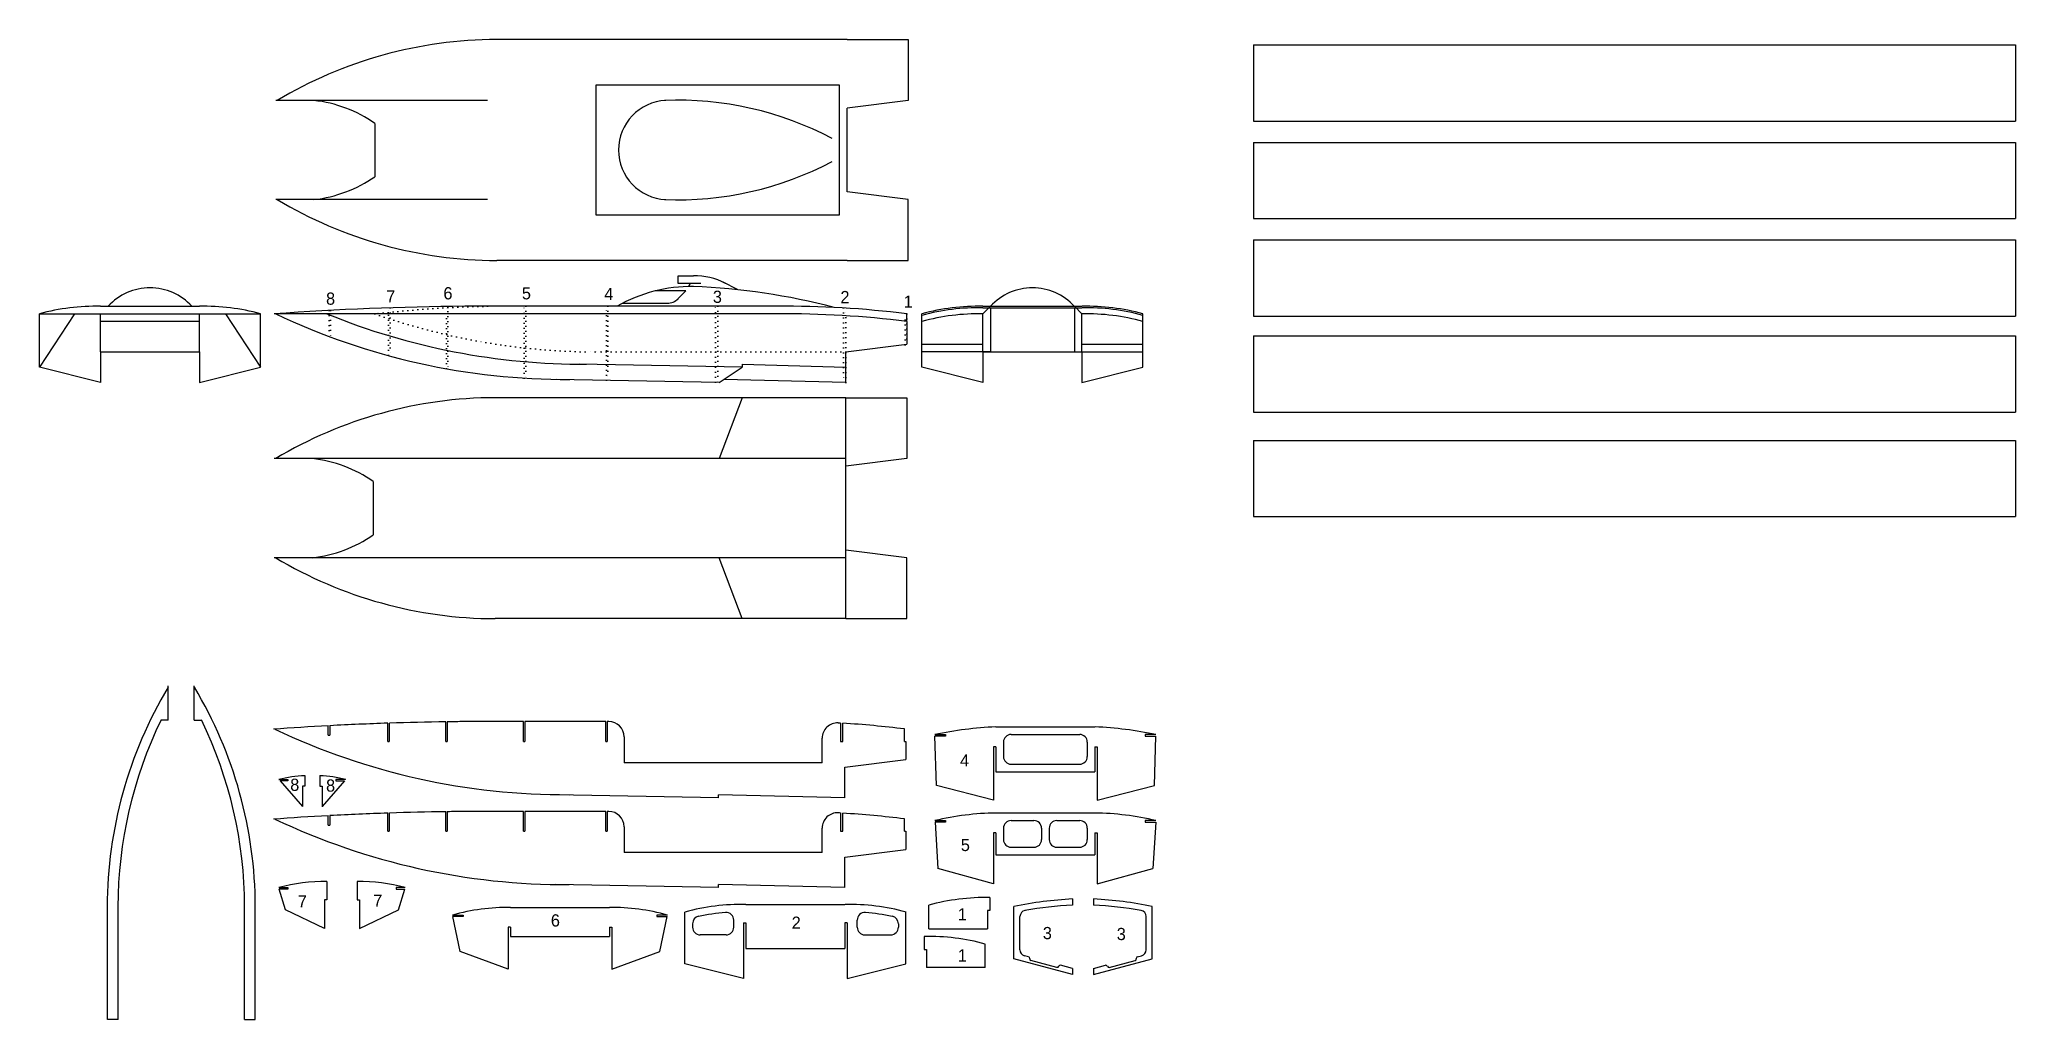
# Model space of a CAD drawing. Extents: x -149 to 1148, y -113 to 530.
import ezdxf

# ---------------------------------------------------------------- set-up
doc = ezdxf.new("R2010")
doc.units = 0
doc.linetypes.add('DOT2', pattern=[3.175, 0, -3.175])
doc.layers.get('0').update_dxf_attribs({"linetype": 'CONTINUOUS'})
doc.layers.add('BINNENIN', color=1, linetype='DOT2')
doc.layers.add('SPANTEN', color=4, linetype='DOT2')

msp = doc.modelspace()

# ---------------------------------------------------------------- linework, layer by layer
for p, q in [((381, 530), (151, 530)), ((381, 530), (421, 530)), ((421, 530), (421, 490)), ((647.5, 526.5), (1147.5, 526.5)), ((647.5, 526.5), (647.5, 476.5)), ((1147.5, 526.5), (1147.5, 476.5)), ((376, 500), (216, 500)), ((216, 500), (216, 415)), ((376, 415), (376, 500)), ((145, 490), (6, 490)), ((421, 490), (381, 485)), ((381, 430), (381, 485)), ((71, 475), (71, 440)), ((647.5, 476.5), (1147.5, 476.5)), ((647.5, 462.5), (647.5, 412.5)), ((647.5, 462.5), (1147.5, 462.5)), ((1147.5, 462.5), (1147.5, 412.5)), ((421, 425), (381, 430)), ((145, 425), (6, 425)), ((216, 415), (376, 415)), ((421, 385), (421, 425)), ((647.5, 412.5), (1147.5, 412.5)), ((647.5, 398.5), (647.5, 348.5)), ((647.5, 398.5), (1147.5, 398.5)), ((1147.5, 398.5), (1147.5, 348.5)), ((381, 385), (151, 385)), ((381, 385), (421, 385)), ((267, 365), (255, 365)), ((275, 365), (267, 365)), ((269.9, 359.9), (275, 365)), ((270, 370), (270, 375)), ((270, 375), (280, 375)), ((285, 370), (270, 370)), ((277, 368), (278, 370)), ((309, 366), (299.5, 370.8)), ((-109, 355), (-44, 355)), ((-104, 355), (-49, 355)), ((335, 355), (130, 355)), ((233.7, 357), (262.9, 357)), ((470, 355), (535, 355)), ((470, 350), (475, 355)), ((470, 354), (535, 354)), ((475, 355), (530, 355)), ((475, 354), (475, 325)), ((535, 350), (530, 355)), ((530, 354), (530, 325)), ((-149, 345), (-149, 350)), ((-149, 350), (-4, 350)), ((-126, 350), (-149, 315)), ((-149, 315), (-149, 345)), ((-109, 325), (-109, 350)), ((-44, 345), (-109, 345)), ((-44, 325), (-44, 350)), ((-27, 350), (-4, 315)), ((-4, 345), (-4, 350)), ((-4, 315), (-4, 345)), ((335, 350), (5, 350)), ((420, 345), (420, 350)), ((420, 345), (420, 330)), ((430, 345), (430, 350)), ((430, 315), (430, 345)), ((470, 325), (470, 350)), ((535, 325), (535, 350)), ((575, 345), (575, 350)), ((575, 315), (575, 345)), ((647.5, 348.5), (1147.5, 348.5)), ((-109, 325), (-109, 305)), ((-109, 325), (-44, 325)), ((-44, 325), (-44, 305)), ((380, 325), (420, 330)), ((380, 305), (380, 325)), ((430, 330), (470, 330)), ((475, 325), (430, 325)), ((470, 325), (535, 325)), ((470, 325), (470, 305)), ((530, 325), (575, 325)), ((535, 330), (575, 330)), ((535, 325), (535, 305)), ((647.5, 335.5), (1147.5, 335.5)), ((647.5, 335.5), (647.5, 285.5)), ((1147.5, 335.5), (1147.5, 285.5)), ((-109, 305), (-149, 315)), ((-44, 305), (-4, 315)), ((312, 315), (205, 317)), ((297, 305), (312, 315)), ((312, 317), (312, 315)), ((312, 317), (380, 315)), ((470, 305), (430, 315)), ((535, 305), (575, 315)), ((297, 305), (190, 307)), ((380, 305), (299.9, 306.9)), ((380, 295), (150, 295)), ((312, 295), (297, 255)), ((380, 295), (420, 295)), ((380, 260), (380, 295)), ((420, 295), (420, 255)), ((647.5, 285.5), (1147.5, 285.5)), ((380, 185), (380, 260)), ((647.5, 267), (1147.5, 267)), ((647.5, 267), (647.5, 217)), ((1147.5, 267), (1147.5, 217)), ((380, 255), (5, 255)), ((420, 255), (380, 250)), ((70, 240), (70, 205)), ((647.5, 217), (1147.5, 217)), ((420, 190), (380, 195)), ((380, 190), (5, 190)), ((312, 150), (297, 190)), ((380, 150), (380, 185)), ((420, 150), (420, 190)), ((380, 150), (150, 150)), ((380, 150), (420, 150)), ((-64.5, 83.5), (-64.5, 106)), ((-47.5, 83.5), (-47.5, 106)), ((-64.5, 83.5), (-69.1, 83.5)), ((-47.5, 83.5), (-42.9, 83.5)), ((40.5, 73.5), (40.5, 79.8)), ((41.5, 79.8), (41.5, 73.5)), ((79.5, 69.5), (79.5, 81.5)), ((80.5, 81.5), (80.5, 69.5)), ((117.5, 69.5), (117.5, 82.4)), ((118.5, 82.4), (118.5, 69.5)), ((168.5, 82.5), (129.5, 82.5)), ((168.5, 69.5), (168.5, 82.5)), ((169.5, 82.5), (169.5, 69.5)), ((222.5, 82.5), (169.5, 82.5)), ((222.5, 69.5), (222.5, 82.5)), ((224.5, 82.5), (223.5, 82.5)), ((223.5, 82.5), (223.5, 69.5)), ((376.5, 81.5), (376.5, 69.5)), ((378, 69.5), (378, 81.4)), ((478.5, 79), (543.5, 79)), ((40.5, 73.5), (41.5, 73.5)), ((79.5, 69.5), (80.5, 69.5)), ((117.5, 69.5), (118.5, 69.5)), ((168.5, 69.5), (169.5, 69.5)), ((222.5, 69.5), (223.5, 69.5)), ((234.5, 72.5), (234.5, 55.5)), ((364.5, 55.5), (364.5, 71.6)), ((376.5, 69.5), (378, 69.5)), ((418.5, 69.5), (418.5, 77.6)), ((418.5, 69.5), (419.5, 69.5)), ((419.5, 69.5), (419.5, 57.5)), ((438.5, 74), (445.5, 74)), ((439.5, 40.5), (438.5, 73)), ((445.5, 73), (438.5, 73)), ((445.5, 74), (445.5, 73)), ((477, 66), (477, 30.9)), ((478.5, 66), (477, 66)), ((478.5, 66), (478.5, 49.5)), ((483.5, 69), (483.5, 59.5)), ((488.5, 74), (533.5, 74)), ((538.5, 69), (538.5, 59.5)), ((543.5, 66), (545, 66)), ((543.5, 66), (543.5, 49.5)), ((545, 66), (545, 30.9)), ((583.5, 74), (576.5, 74)), ((576.5, 74), (576.5, 73)), ((576.5, 73), (583.5, 73)), ((582.5, 40.5), (583.5, 73)), ((364.5, 55.5), (234.5, 55.5)), ((379.5, 52.5), (419.5, 57.5)), ((379.5, 32.5), (379.5, 52.5)), ((488.5, 54.5), (533.5, 54.5)), ((8, 44.5), (14, 44.5)), ((8.9, 43.5), (23.5, 26.8)), ((14, 43.5), (8.9, 43.5)), ((14, 44.5), (14, 43.5)), ((25, 40), (23.5, 40)), ((23.5, 40), (23.5, 26.8)), ((25, 47), (25, 40)), ((35, 47), (35, 40)), ((35, 40), (36.5, 40)), ((51.1, 43.5), (36.5, 26.8)), ((36.5, 40), (36.5, 26.5)), ((51.5, 44.5), (45.5, 44.5)), ((45.5, 44.5), (45.5, 43.5)), ((45.5, 43.5), (51.1, 43.5)), ((477, 30.9), (439.5, 40.5)), ((478.5, 49.5), (543.5, 49.5)), ((545, 30.9), (582.5, 40.5)), ((296.5, 32.5), (189.5, 34.5)), ((379.5, 32.5), (296.5, 34.5)), ((296.5, 32.5), (296.5, 34.5)), ((40.5, 14.5), (40.5, 20.8)), ((40.5, 14.5), (41.5, 14.5)), ((41.5, 20.8), (41.5, 14.5)), ((79.5, 10.5), (79.5, 22.5)), ((80.5, 22.5), (80.5, 10.5)), ((117.5, 10.5), (117.5, 23.4)), ((118.5, 23.4), (118.5, 10.5)), ((168.5, 23.5), (129.5, 23.5)), ((168.5, 10.5), (168.5, 23.5)), ((222.5, 23.5), (169.5, 23.5)), ((169.5, 23.5), (169.5, 10.5)), ((222.5, 10.5), (222.5, 23.5)), ((223.5, 23.5), (223.5, 10.5)), ((224.5, 23.5), (223.5, 23.5)), ((234.5, 13.5), (234.5, -3.5)), ((376.5, 22.5), (376.5, 10.5)), ((378, 10.5), (378, 22.4)), ((418.5, 10.5), (418.5, 18.6)), ((438.5, 17.5), (445.5, 17.5)), ((438.6, 16.5), (440.5, -14)), ((445.5, 16.5), (438.6, 16.5)), ((445.5, 17.5), (445.5, 16.5)), ((478.5, 22.5), (543.5, 22.5)), ((488.5, 17.5), (503.5, 17.5)), ((518.5, 17.5), (533.5, 17.5)), ((583.5, 17.5), (576.5, 17.5)), ((576.5, 17.5), (576.5, 16.5)), ((576.5, 16.5), (583.4, 16.5)), ((583.4, 16.5), (581.5, -14)), ((79.5, 10.5), (80.5, 10.5)), ((117.5, 10.5), (118.5, 10.5)), ((168.5, 10.5), (169.5, 10.5)), ((222.5, 10.5), (223.5, 10.5)), ((364.5, -3.5), (364.5, 12.6)), ((376.5, 10.5), (378, 10.5)), ((418.5, 10.5), (419.5, 10.5)), ((419.5, 10.5), (419.5, -1.5)), ((477, 9.5), (477, -24.1)), ((478.5, 9.5), (477, 9.5)), ((478.5, 9.5), (478.5, -5)), ((483.5, 12.5), (483.5, 5)), ((488.5, 0), (503.5, 0)), ((508.5, 12.5), (508.5, 5)), ((513.5, 12.5), (513.5, 5)), ((518.5, 0), (533.5, 0)), ((538.5, 12.5), (538.5, 5)), ((543.5, 9.5), (545, 9.5)), ((543.5, 9.5), (543.5, -5)), ((545, 9.5), (545, -24.1)), ((364.5, -3.5), (234.5, -3.5)), ((379.5, -6.5), (419.5, -1.5)), ((379.5, -26.5), (379.5, -6.5)), ((478.5, -5), (543.5, -5)), ((39.5, -22.5), (39.5, -34.5)), ((59.5, -22.5), (59.5, -34.5)), ((296.5, -26.5), (189.5, -24.5)), ((379.5, -26.5), (296.5, -24.5)), ((296.5, -26.5), (296.5, -24.5)), ((477, -24.1), (440.5, -14)), ((545, -24.1), (581.5, -14)), ((8, -26.5), (14, -26.5)), ((12.5, -41), (8.3, -27.5)), ((14, -27.5), (8.3, -27.5)), ((14, -26.5), (14, -27.5)), ((39.5, -34.5), (38, -34.5)), ((38, -34.5), (38, -53.3)), ((59.5, -34.5), (61, -34.5)), ((61, -34.5), (61, -53.3)), ((91, -26.5), (85, -26.5)), ((85, -26.5), (85, -27.5)), ((85, -27.5), (90.7, -27.5)), ((86.5, -41), (90.7, -27.5)), ((314.5, -37.5), (311.5, -37.5)), ((314.5, -37.5), (379.5, -37.5)), ((434.5, -53.5), (434.5, -38)), ((474.5, -33), (474.5, -41.5)), ((490.3, -73.3), (490.3, -38.8)), ((528.8, -33.9), (528.8, -37.9)), ((542.6, -33.9), (542.6, -37.9)), ((581.1, -73.3), (581.1, -38.8)), ((-104.5, -113), (-104.5, -39)), ((-97.5, -113), (-97.5, -39)), ((-14.5, -113), (-14.5, -39)), ((-7.5, -113), (-7.5, -39)), ((38, -53.3), (12.5, -41)), ((61, -53.3), (86.5, -41)), ((122, -44.5), (129, -44.5)), ((127, -68.5), (122.2, -45.5)), ((129, -45.5), (122.2, -45.5)), ((129, -44.5), (129, -45.5)), ((160, -39.5), (225, -39.5)), ((256, -44.5), (256, -45.5)), ((263, -44.5), (256, -44.5)), ((256, -45.5), (262.8, -45.5)), ((258, -68.5), (262.8, -45.5)), ((274.5, -46.5), (274.5, -42.5)), ((274.5, -76.5), (274.5, -46.5)), ((279.5, -50.2), (279.5, -52.5)), ((306.5, -52.5), (306.5, -47.8)), ((313, -49.5), (314.5, -49.5)), ((313, -49.5), (313, -86.1)), ((314.5, -49.5), (314.5, -66.5)), ((381, -49.5), (379.5, -49.5)), ((379.5, -49.5), (379.5, -66.5)), ((381, -49.5), (381, -86.1)), ((387.5, -52.5), (387.5, -47.8)), ((414.5, -50.2), (414.5, -52.5)), ((419.5, -46.5), (419.5, -42.5)), ((419.5, -76.5), (419.5, -46.5)), ((474.5, -41.5), (473, -41.5)), ((473, -41.5), (473, -53.5)), ((494.3, -67.3), (494.3, -45.4)), ((577.1, -67.3), (577.1, -45.4)), ((160, -52.5), (158.5, -52.5)), ((158.5, -52.5), (158.5, -80)), ((160, -52.5), (160, -58.5)), ((160, -58.5), (225, -58.5)), ((225, -52.5), (226.5, -52.5)), ((225, -52.5), (225, -58.5)), ((226.5, -52.5), (226.5, -80)), ((301.5, -57.5), (284.5, -57.5)), ((392.5, -57.5), (409.5, -57.5)), ((431.5, -58.5), (431.5, -67)), ((434.5, -53.5), (473, -53.5)), ((471.5, -79), (471.5, -63.5)), ((158.5, -80), (127, -68.5)), ((226.5, -80), (258, -68.5)), ((313, -86.1), (274.5, -76.5)), ((314.5, -66.5), (379.5, -66.5)), ((381, -86.1), (419.5, -76.5)), ((431.5, -67), (433, -67)), ((433, -67), (433, -79)), ((528.8, -83.5), (490.3, -73.3)), ((500, -71.9), (497.2, -71.2)), ((518.5, -78.8), (501.5, -74.3)), ((528.8, -79.5), (520.9, -77.4)), ((542.6, -83.5), (581.1, -73.3)), ((542.6, -79.5), (550.4, -77.4)), ((552.8, -78.8), (569.9, -74.3)), ((571.3, -71.9), (574.1, -71.2)), ((471.5, -79), (433, -79)), ((528.8, -79.5), (528.8, -83.5)), ((542.6, -79.5), (542.6, -83.5)), ((-97.5, -113), (-104.5, -113)), ((-14.5, -113), (-7.5, -113))]:
    msp.add_line(p, q)
for centre, radius, start, end in [((151.7, 248.2), 281.8, 90.144, 120.9042), ((21.6, 404.1), 86.4, 55.1329, 83.755), ((263.4, 457.5), 32.5, 92.529, 267.471), ((269.7, 273.6), 216.6, 62.0995, 92.2919), ((269.7, 641.4), 216.6, 267.7081, 297.9005), ((21.6, 510.9), 86.4, 276.245, 304.8671), ((151.7, 666.8), 281.8, 239.0958, 269.856), ((-76.5, 329.8), 37.3, 42.5576, 137.4424), ((279.3, 267.9), 100.1, 89.6156, 119.5329), ((280.7, 331.2), 43.8, 62.335, 90.88), ((261.3, -74.2), 442.6, 75.4577, 87.575), ((502.5, 329.8), 37.3, 42.5576, 137.4424), ((-112.2, 217.8), 137.2, 88.6775, 105.5725), ((-40.8, 217.8), 137.2, 74.4275, 91.3225), ((145.2, -1589.2), 1944.2, 90.447, 94.1343), ((262.9, 367), 10, 270, 315), ((340.5, -277.3), 632.3, 82.7728, 90.4943), ((466.8, 217.8), 137.2, 88.6775, 105.5725), ((466.8, 216.8), 137.2, 88.6775, 105.5725), ((538.2, 217.8), 137.2, 74.4275, 91.3225), ((538.2, 216.8), 137.2, 74.4275, 91.3225), ((196.7, 751.5), 444.5, 244.5873, 270.2923), ((207.7, 761.5), 444.5, 247.7801, 270.2923), ((340.5, -282.3), 632.3, 82.7728, 90.4943), ((466.8, 212.8), 137.2, 88.6775, 105.5725), ((538.2, 212.8), 137.2, 74.4275, 91.3225), ((150.7, 13.2), 281.8, 90.144, 120.9042), ((20.6, 169.1), 86.4, 55.1329, 83.755), ((20.6, 275.9), 86.4, 276.245, 304.8671), ((150.7, 431.8), 281.8, 239.0958, 269.856), ((177.2, -39.7), 281.8, 149.0958, 179.856), ((-289.2, -39.7), 281.8, 0.144, 30.9042), ((184.2, -39.7), 281.8, 154.0686, 179.856), ((-296.2, -39.7), 281.8, 0.144, 25.9314), ((144.7, -1861.7), 1944.2, 93.0712, 94.1343), ((144.7, -1861.7), 1944.2, 91.9208, 93.0417), ((144.7, -1861.7), 1944.2, 90.8006, 91.8913), ((144.7, -1861.7), 1944.2, 90.447, 90.7711), ((224.5, 72.5), 10, 0, 90), ((374.5, 71.6), 10, 86.8177, 180), ((340, -549.8), 632.3, 86.6866, 86.8177), ((340, -549.8), 632.3, 82.8641, 86.5504), ((489.2, -169.5), 248.7, 92.477, 101.773), ((532.8, -169.5), 248.7, 78.227, 87.523), ((196.2, 479), 444.5, 244.5873, 270.2923), ((488.5, 69), 5, 90, 180), ((533.5, 69), 5, 0, 90), ((488.5, 59.5), 5, 180, 270), ((533.5, 59.5), 5, 270, 0), ((30, -45.9), 93, 93.065, 103.6668), ((30, -45.9), 93, 76.3332, 86.935), ((144.7, -1920.7), 1944.2, 93.0712, 94.1343), ((196.2, 420), 444.5, 244.5873, 270.2923), ((144.7, -1920.7), 1944.2, 91.9208, 93.0417), ((144.7, -1920.7), 1944.2, 90.8006, 91.8913), ((144.7, -1920.7), 1944.2, 90.447, 90.7711), ((224.5, 13.5), 10, 0, 90), ((374.5, 12.6), 10, 86.8177, 180), ((340, -608.8), 632.3, 86.6866, 86.8177), ((340, -608.8), 632.3, 82.8641, 86.5504), ((481.2, -161.5), 184, 90.8378, 103.4122), ((488.5, 12.5), 5, 90, 180), ((503.5, 12.5), 5, 0, 90), ((518.5, 12.5), 5, 90, 180), ((533.5, 12.5), 5, 0, 90), ((540.8, -161.5), 184, 76.5878, 89.1622), ((488.5, 5), 5, 180, 270), ((503.5, 5), 5, 270, 0), ((518.5, 5), 5, 180, 270), ((533.5, 5), 5, 270, 0), ((38.3, -138.9), 116.4, 89.3952, 105.0786), ((60.7, -138.9), 116.4, 74.9214, 90.6048), ((311.3, -174.7), 137.2, 88.6775, 105.5725), ((382.7, -174.7), 137.2, 74.4275, 91.3225), ((471.3, -170.2), 137.2, 88.6775, 105.5725), ((543.7, -303.8), 270.3, 93.1675, 101.4009), ((543.7, -307.8), 270.3, 93.1675, 99.8229), ((527.7, -303.8), 270.3, 78.5991, 86.8325), ((527.7, -307.8), 270.3, 80.1771, 86.8325), ((158.5, -175), 135.5, 89.3658, 105.626), ((226.5, -175), 135.5, 74.374, 90.6342), ((284.5, -50.2), 5, 101.7107, 180), ((311.3, -179.7), 137.2, 94.2656, 101.7107), ((301.5, -47.8), 5, 0, 94.2656), ((392.5, -47.8), 5, 85.7344, 180), ((382.7, -179.7), 137.2, 78.2893, 85.7344), ((409.5, -50.2), 5, 0, 78.2893), ((498.3, -45.4), 4, 99.8229, 180), ((573.1, -45.4), 4, 0, 80.1771), ((284.5, -52.5), 5, 180, 270), ((301.5, -52.5), 5, 270, 0), ((392.5, -52.5), 5, 180, 270), ((409.5, -52.5), 5, 270, 0), ((434.7, -195.7), 137.2, 74.4275, 91.3225), ((498.3, -67.3), 4, 180, 255.2917), ((499.8, -72.9), 1, 347.1696, 75.2917), ((501.7, -73.3), 1, 167.1696, 255.2917), ((520.7, -78.4), 1, 75.2917, 163.4138), ((550.6, -78.4), 1, 16.5862, 104.7083), ((569.6, -73.3), 1, 284.7083, 12.8304), ((571.6, -72.9), 1, 104.7083, 192.8304), ((573.1, -67.3), 4, 284.7083, 0), ((518.8, -77.8), 1, 255.2917, 343.4138), ((552.6, -77.8), 1, 196.5862, 284.7083)]:
    msp.add_arc(centre, radius, start, end)
at = {"layer": 'BINNENIN'}
msp.add_line((380, 325), (214.6, 325), dxfattribs=at)
for centre, radius, start, end in [((157.8, -383.9), 739, 90.989, 96.7419), ((218.3, 771.1), 446.1, 250.7221, 270.4763)]:
    msp.add_arc(centre, radius, start, end, dxfattribs=at)
at = {"layer": 'SPANTEN'}
for p, q in [((41, 352.2), (41, 335.5)), ((42, 352.3), (42, 334.8)), ((80, 322.9), (80, 353.9)), ((81, 354), (81, 322.3)), ((118, 314.2), (118, 354.9)), ((119, 354.9), (119, 313.8)), ((169, 307.9), (169, 355)), ((170, 355), (170, 307.8)), ((223, 306.4), (223, 355)), ((224, 355), (224, 306.4)), ((294.5, 305.1), (294.5, 355)), ((296, 355), (296, 305)), ((378.5, 354), (378.5, 305.1)), ((380, 305), (380, 353.8)), ((419, 329.6), (419, 350.4)), ((420, 350), (420, 330))]:
    msp.add_line(p, q, dxfattribs=at)

# ---------------------------------------------------------------- texts
at = {"char_height": 8, "attachment_point": 1}
for s, insert, width in [('8', (39, 364), 12), ('7', (78.5, 365.5), 8), ('6', (116, 367.5), 13.5), ('5', (167.5, 367.5), 10.5), ('4', (221.5, 367), 10), ('3', (292.8, 365.2), 7.372), ('2', (376.5, 365), 10), ('1', (418, 362), 5), ('4', (455, 61), 10), ('8', (15.5, 45), 12), ('8', (39, 44.5), 12), ('5', (455.5, 5.5), 10.5), ('7', (20.5, -31.5), 8), ('7', (70, -31), 8), ('6', (186.5, -44), 13.5), ('2', (344.5, -45.5), 10), ('1', (453.5, -40), 5), ('3', (509.3, -52.3), 7.372), ('3', (557.8, -52.9), 7.372), ('1', (453.5, -67), 5)]:
    msp.add_mtext(s, dxfattribs=dict(at, insert=insert, width=width))

doc.saveas('drawing.dxf')
